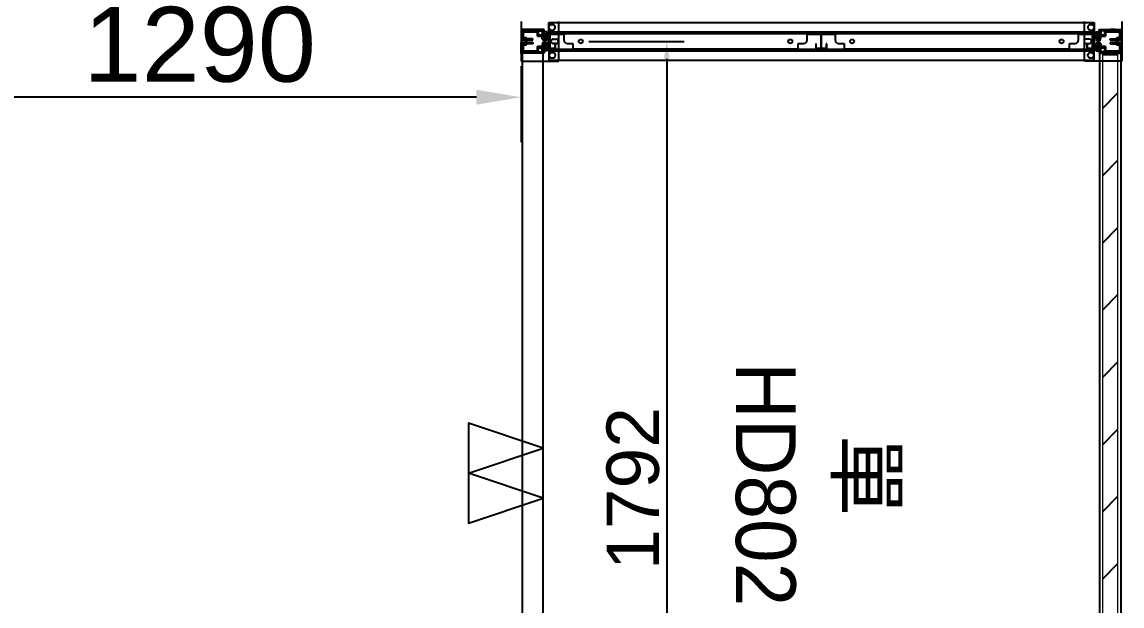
# Model space of a CAD drawing. Header units: millimetres. Extents: x 15382 to 37298, y 7351 to 31127.
# Drawn here: x 29852 to 32057, y 22219 to 23389 of the extents above; entities that cross this region are included whole.
import ezdxf

# ---------------------------------------------------------------- set-up
doc = ezdxf.new("R2010")
doc.units = ezdxf.units.MM
doc.layers.add('10', color=40, linetype='Continuous', lineweight=0)
for name, color, linetype in [('111', 7, 'Continuous'), ('113', 3, 'Continuous'), ('114', 6, 'Continuous'), ('115', 30, 'Continuous'), ('116', 12, 'Continuous'), ('444-2', 5, 'Continuous'), ('544-1', 40, 'Continuous'), ('6', 7, 'Continuous'), ('M40', 3, 'Continuous'), ('M6', 7, 'Continuous'), ('動線', 6, 'Continuous'), ('文字', 7, 'Continuous'), ('标注', 7, 'Continuous'), ('標註', 252, 'Continuous')]:
    doc.layers.add(name, color=color, linetype=linetype)
doc.styles.get("Standard").update_dxf_attribs({"font": 'arial.ttf'})
doc.styles.add('新細明體', font='')
doc.styles.get('新細明體').set_extended_font_data('PMingLiU')
doc.dimstyles.new('ISO-25', dxfattribs={"dimtxt": 2.5, "dimasz": 2.5, "dimexe": 1.25, "dimexo": 0.625, "dimtad": 1, "dimtxsty": 'Standard', "dimcen": 2.5, "dimadec": 0, "dimazin": 0, "dimtfac": 1, "dimtmove": 0, "dimatfit": 3, "dimfxl": 1, "dimarcsym": 0})

# ---------------------------------------------------------------- blocks, each defined once
blk = doc.blocks.new('*D44')
at = {"layer": 'Defpoints', "color": 0, "transparency": 16777216}
for p in [(30981, 23350.6), (30981, 21558.6), (31144.5, 21558.6)]:
    blk.add_point(p, dxfattribs=at)
at = {"layer": '標註', "color": 0, "lineweight": -2, "transparency": 16777216}
for p, q in [((30988, 23350.6), (31179.5, 23350.6)), ((31144.5, 23315.6), (31144.5, 21593.6)), ((30988, 21558.6), (31179.5, 21558.6))]:
    blk.add_line(p, q, dxfattribs=at)
at = {"layer": '標註', "color": 0, "transparency": 16777216}
for points in [[(31138.7, 23315.6), (31150.4, 23315.6), (31144.5, 23350.6)], [(31138.7, 21593.6), (31150.4, 21593.6), (31144.5, 21558.6)]]:
    blk.add_solid(points, dxfattribs=at)
at = {"layer": '標註', "color": 0, "transparency": 16777216, "insert": (31076.9, 22454.6), "char_height": 105, "attachment_point": 5, "rotation": 90}
blk.add_mtext('1792', dxfattribs=at)

msp = doc.modelspace()

# ---------------------------------------------------------------- linework, layer by layer
at = {"layer": '10'}
for p, q in [((32018.586, 23323.565), (32048.586, 23323.565)), ((32018.586, 21583.565), (32018.586, 23323.565)), ((32048.586, 23323.565), (32048.586, 21583.565))]:
    msp.add_line(p, q, dxfattribs=at)
at = {"layer": '111'}
for p, q in [((30907.317, 23332.965), (30907.317, 23368.165)), ((30907.317, 23368.165), (32001.317, 23368.165)), ((32001.317, 23368.165), (32001.317, 23332.965)), ((30912.317, 23350.565), (30912.317, 23350.565)), ((30916.817, 23355.065), (30922.817, 23355.065)), ((30922.817, 23346.065), (30916.817, 23346.065)), ((30927.317, 23350.565), (30927.317, 23350.565)), ((31981.317, 23350.565), (31981.317, 23350.565)), ((31991.817, 23355.065), (31985.817, 23355.065)), ((31985.817, 23346.065), (31991.817, 23346.065)), ((31996.317, 23350.565), (31996.317, 23350.565)), ((32001.317, 23332.965), (30907.317, 23332.965))]:
    msp.add_line(p, q, dxfattribs=at)
for centre, start, end in [((30916.817, 23350.565), 90, 180), ((30916.817, 23350.565), 180, 270), ((30922.817, 23350.565), 0, 90), ((30922.817, 23350.565), 270, 0), ((31985.817, 23350.565), 90, 180), ((31985.817, 23350.565), 180, 270), ((31991.817, 23350.565), 0, 90), ((31991.817, 23350.565), 270, 0)]:
    msp.add_arc(centre, 4.5, start, end, dxfattribs=at)
at = {"layer": '113'}
for p, q in [((30852.817, 23390.565), (30852.817, 23310.565)), ((30927.817, 23310.565), (30927.817, 23390.565)), ((31981.817, 23310.565), (31981.817, 23390.565)), ((32056.817, 23390.565), (32056.817, 23310.565)), ((30852.817, 23310.565), (30927.817, 23310.565)), ((32056.817, 23310.565), (31981.817, 23310.565))]:
    msp.add_line(p, q, dxfattribs=at)
at = {"layer": '113', "lineweight": -3}
for centre in [(30914.317, 23378.565), (31995.317, 23378.565), (30914.817, 23322.565), (31994.817, 23322.565)]:
    msp.add_circle(centre, 6, dxfattribs=at)
at = {"layer": '114'}
for points in [[(30896.817, 21582.065), (30896.817, 23327.065), (30854.817, 23327.065), (30854.817, 21582.065)], [(32012.817, 21582.065), (32012.817, 23327.065), (32054.817, 23327.065), (32054.817, 21582.065)]]:
    msp.add_lwpolyline(points, close=True, dxfattribs=at)
at = {"layer": '115'}
for p, q in [((30908.317, 23363.765), (30908.317, 23388.565)), ((30908.317, 23388.565), (32001.317, 23388.565)), ((32001.317, 23388.565), (32001.317, 23363.765)), ((30889.817, 23362.565), (30889.817, 23363.765)), ((30889.817, 23363.765), (30908.317, 23363.765)), ((30889.817, 23362.565), (30889.817, 23363.765)), ((30889.817, 23363.765), (30908.317, 23363.765)), ((30909.517, 23362.565), (30889.817, 23362.565)), ((30909.517, 23362.565), (30889.817, 23362.565)), ((30908.317, 23363.765), (30908.317, 23369.765)), ((30908.317, 23369.765), (32001.317, 23369.765)), ((32000.117, 23368.565), (30909.517, 23368.565)), ((30909.517, 23368.565), (30909.517, 23362.565)), ((32000.117, 23368.565), (30909.517, 23368.565)), ((30909.517, 23368.565), (30909.517, 23362.565)), ((32000.117, 23362.565), (32000.117, 23368.565)), ((32000.117, 23362.565), (32000.117, 23368.565)), ((32019.817, 23362.565), (32000.117, 23362.565)), ((32019.817, 23362.565), (32000.117, 23362.565)), ((32001.317, 23369.765), (32001.317, 23363.765)), ((32001.317, 23363.765), (32019.817, 23363.765)), ((32001.317, 23363.765), (32019.817, 23363.765)), ((32019.817, 23363.765), (32019.817, 23362.565)), ((32019.817, 23363.765), (32019.817, 23362.565)), ((30909.517, 23338.565), (30889.817, 23338.565)), ((30889.817, 23338.565), (30889.817, 23337.365)), ((30909.517, 23338.565), (30889.817, 23338.565)), ((30889.817, 23338.565), (30889.817, 23337.365)), ((30889.817, 23337.365), (30908.317, 23337.365)), ((30889.817, 23337.365), (30908.317, 23337.365)), ((30908.317, 23337.365), (30908.317, 23331.365)), ((30908.317, 23337.365), (30908.317, 23312.565)), ((30909.517, 23332.565), (30909.517, 23338.565)), ((30909.517, 23332.565), (30909.517, 23338.565)), ((32019.817, 23338.565), (32000.117, 23338.565)), ((32000.117, 23338.565), (32000.117, 23332.565)), ((32019.817, 23338.565), (32000.117, 23338.565)), ((32000.117, 23338.565), (32000.117, 23332.565)), ((32001.317, 23337.365), (32019.817, 23337.365)), ((32001.317, 23331.365), (32001.317, 23337.365)), ((32001.317, 23337.365), (32019.817, 23337.365)), ((32001.317, 23312.565), (32001.317, 23337.365)), ((32019.817, 23337.365), (32019.817, 23338.565)), ((32019.817, 23337.365), (32019.817, 23338.565)), ((30908.317, 23331.365), (32001.317, 23331.365)), ((32000.117, 23332.565), (30909.517, 23332.565)), ((32000.117, 23332.565), (30909.517, 23332.565)), ((30908.317, 23312.565), (32001.317, 23312.565))]:
    msp.add_line(p, q, dxfattribs=at)
at = {"layer": '115', "lineweight": -3}
for p, q in [((30896.317, 23363.765), (30903.317, 23363.765)), ((30896.317, 23362.565), (30896.317, 23363.765)), ((30903.317, 23362.565), (30896.317, 23362.565)), ((30899.817, 23363.765), (30903.317, 23363.765)), ((30899.817, 23362.565), (30899.817, 23363.765)), ((30903.317, 23362.565), (30899.817, 23362.565)), ((30903.317, 23363.765), (30903.317, 23362.565)), ((30903.317, 23363.765), (30903.317, 23362.565)), ((32013.317, 23363.765), (32006.317, 23363.765)), ((32006.317, 23363.765), (32006.317, 23362.565)), ((32009.817, 23363.765), (32006.317, 23363.765)), ((32006.317, 23363.765), (32006.317, 23362.565)), ((32006.317, 23362.565), (32013.317, 23362.565)), ((32006.317, 23362.565), (32009.817, 23362.565)), ((32009.817, 23362.565), (32009.817, 23363.765)), ((32013.317, 23362.565), (32013.317, 23363.765)), ((30903.317, 23338.565), (30896.317, 23338.565)), ((30896.317, 23338.565), (30896.317, 23337.365)), ((30896.317, 23337.365), (30903.317, 23337.365)), ((30903.317, 23338.565), (30899.817, 23338.565)), ((30899.817, 23338.565), (30899.817, 23337.365)), ((30899.817, 23337.365), (30903.317, 23337.365)), ((30903.317, 23337.365), (30903.317, 23338.565)), ((30903.317, 23337.365), (30903.317, 23338.565)), ((32006.317, 23337.365), (32006.317, 23338.565)), ((32006.317, 23338.565), (32013.317, 23338.565)), ((32006.317, 23337.365), (32006.317, 23338.565)), ((32006.317, 23338.565), (32009.817, 23338.565)), ((32013.317, 23337.365), (32006.317, 23337.365)), ((32009.817, 23337.365), (32006.317, 23337.365)), ((32009.817, 23338.565), (32009.817, 23337.365)), ((32013.317, 23338.565), (32013.317, 23337.365))]:
    msp.add_line(p, q, dxfattribs=at)
at = {"layer": '116'}
for p, q in [((30898.317, 23374.065), (30852.317, 23374.065)), ((30852.317, 23374.065), (30852.317, 23354.565)), ((30854.817, 23355.565), (30854.817, 23371.565)), ((30854.817, 23371.565), (30898.317, 23371.565)), ((30865.839, 23371.565), (30865.839, 23374.065)), ((30870.817, 23371.565), (30870.817, 23374.065)), ((30875.795, 23371.565), (30875.795, 23374.065)), ((30898.317, 23371.565), (30898.317, 23374.065)), ((32011.317, 23371.565), (32011.317, 23374.065)), ((32011.317, 23374.065), (32057.317, 23374.065)), ((32054.817, 23371.565), (32011.317, 23371.565)), ((32033.839, 23371.565), (32033.839, 23374.065)), ((32038.817, 23371.565), (32038.817, 23374.065)), ((32043.796, 23371.565), (32043.796, 23374.065)), ((32054.817, 23355.565), (32054.817, 23371.565)), ((32057.317, 23374.065), (32057.317, 23354.565)), ((30852.317, 23355.565), (30852.317, 23353.065)), ((30852.317, 23353.065), (30875.817, 23353.065)), ((30852.317, 23345.565), (30852.317, 23348.065)), ((30852.317, 23348.065), (30875.817, 23348.065)), ((30852.317, 23327.065), (30852.317, 23346.565)), ((30875.817, 23355.565), (30854.817, 23355.565)), ((30875.817, 23345.565), (30854.817, 23345.565)), ((30854.817, 23345.565), (30854.817, 23329.565)), ((30875.817, 23353.065), (30875.817, 23355.565)), ((30875.817, 23348.065), (30875.817, 23345.565)), ((32033.817, 23353.065), (32033.817, 23355.565)), ((32033.817, 23355.565), (32054.817, 23355.565)), ((32057.317, 23353.065), (32033.817, 23353.065)), ((32057.317, 23348.065), (32033.817, 23348.065)), ((32033.817, 23348.065), (32033.817, 23345.565)), ((32033.817, 23345.565), (32054.817, 23345.565)), ((32054.817, 23345.565), (32054.817, 23329.565)), ((32057.317, 23355.565), (32057.317, 23353.065)), ((32057.317, 23345.565), (32057.317, 23348.065)), ((32057.317, 23327.065), (32057.317, 23346.565)), ((30898.317, 23327.065), (30852.317, 23327.065)), ((30854.817, 23329.565), (30898.317, 23329.565)), ((30865.839, 23329.565), (30865.839, 23327.065)), ((30870.817, 23329.565), (30870.817, 23327.065)), ((30875.795, 23329.565), (30875.795, 23327.065)), ((30898.317, 23329.565), (30898.317, 23327.065)), ((32054.817, 23329.565), (32011.317, 23329.565)), ((32011.317, 23329.565), (32011.317, 23327.065)), ((32011.317, 23327.065), (32057.317, 23327.065)), ((32033.839, 23329.565), (32033.839, 23327.065)), ((32038.817, 23329.565), (32038.817, 23327.065)), ((32043.796, 23329.565), (32043.796, 23327.065))]:
    msp.add_line(p, q, dxfattribs=at)
at = {"layer": '116', "lineweight": -3}
for p, q in [((30865.839, 23374.065), (30875.795, 23374.065)), ((30865.839, 23371.565), (30865.839, 23374.065)), ((30875.795, 23371.565), (30865.839, 23371.565)), ((30870.817, 23374.065), (30875.795, 23374.065)), ((30870.817, 23371.565), (30870.817, 23374.065)), ((30875.795, 23371.565), (30870.817, 23371.565)), ((30875.795, 23374.065), (30875.795, 23371.565)), ((30875.795, 23374.065), (30875.795, 23371.565)), ((32043.796, 23374.065), (32033.839, 23374.065)), ((32033.839, 23374.065), (32033.839, 23371.565)), ((32038.817, 23374.065), (32033.839, 23374.065)), ((32033.839, 23374.065), (32033.839, 23371.565)), ((32033.839, 23371.565), (32043.796, 23371.565)), ((32033.839, 23371.565), (32038.817, 23371.565)), ((32038.817, 23371.565), (32038.817, 23374.065)), ((32043.796, 23371.565), (32043.796, 23374.065)), ((30865.839, 23329.565), (30875.795, 23329.565)), ((30865.839, 23327.065), (30865.839, 23329.565)), ((30875.795, 23327.065), (30865.839, 23327.065)), ((30870.817, 23329.565), (30875.795, 23329.565)), ((30870.817, 23327.065), (30870.817, 23329.565)), ((30875.795, 23327.065), (30870.817, 23327.065)), ((30875.795, 23329.565), (30875.795, 23327.065)), ((30875.795, 23329.565), (30875.795, 23327.065)), ((32038.817, 23329.565), (32033.839, 23329.565)), ((32033.839, 23329.565), (32033.839, 23327.065)), ((32043.796, 23329.565), (32033.839, 23329.565)), ((32033.839, 23329.565), (32033.839, 23327.065)), ((32033.839, 23327.065), (32038.817, 23327.065)), ((32033.839, 23327.065), (32043.796, 23327.065)), ((32038.817, 23327.065), (32038.817, 23329.565)), ((32043.796, 23327.065), (32043.796, 23329.565))]:
    msp.add_line(p, q, dxfattribs=at)
at = {"layer": '444-2'}
for p, q in [((31454.117, 23365.565), (30910.117, 23365.565)), ((30910.117, 23365.565), (30910.117, 23335.565)), ((30910.917, 23336.365), (30910.917, 23364.765)), ((30910.917, 23364.765), (30938.117, 23364.765)), ((30938.117, 23364.765), (30938.117, 23353.565)), ((31426.117, 23353.565), (31426.117, 23364.765)), ((31426.117, 23364.765), (31453.317, 23364.765)), ((31454.117, 23365.565), (31453.317, 23365.565)), ((31453.317, 23364.765), (31453.317, 23336.365)), ((31998.117, 23365.565), (31454.117, 23365.565)), ((31454.117, 23365.565), (31454.117, 23335.565)), ((31454.117, 23364.765), (31454.117, 23365.565)), ((31454.117, 23335.565), (31454.117, 23365.565)), ((31454.917, 23336.365), (31454.917, 23364.765)), ((31454.917, 23364.765), (31482.117, 23364.765)), ((31482.117, 23364.765), (31482.117, 23353.565)), ((31970.117, 23353.565), (31970.117, 23364.765)), ((31970.117, 23364.765), (31997.317, 23364.765)), ((31998.117, 23365.565), (31997.317, 23365.565)), ((31997.317, 23364.765), (31997.317, 23336.365)), ((31998.117, 23364.765), (31998.117, 23365.565)), ((31998.117, 23335.565), (31998.117, 23365.565)), ((30921.117, 23345.565), (30920.317, 23345.565)), ((30920.317, 23345.565), (30920.317, 23336.365)), ((30921.117, 23335.565), (30921.117, 23345.565)), ((30945.117, 23346.565), (30956.117, 23346.565)), ((30956.117, 23346.565), (30956.117, 23335.565)), ((31408.117, 23335.565), (31408.117, 23346.565)), ((31408.117, 23346.565), (31419.117, 23346.565)), ((31443.917, 23345.565), (31443.117, 23345.565)), ((31443.117, 23345.565), (31443.117, 23335.565)), ((31443.917, 23336.365), (31443.917, 23345.565)), ((31465.117, 23345.565), (31464.317, 23345.565)), ((31464.317, 23345.565), (31464.317, 23336.365)), ((31465.117, 23335.565), (31465.117, 23345.565)), ((31489.117, 23346.565), (31500.117, 23346.565)), ((31500.117, 23346.565), (31500.117, 23335.565)), ((31952.117, 23335.565), (31952.117, 23346.565)), ((31952.117, 23346.565), (31963.117, 23346.565)), ((31987.917, 23345.565), (31987.117, 23345.565)), ((31987.117, 23345.565), (31987.117, 23335.565)), ((31987.917, 23336.365), (31987.917, 23345.565)), ((30910.117, 23335.565), (30921.117, 23335.565)), ((30920.317, 23336.365), (30910.917, 23336.365)), ((30956.117, 23335.565), (31408.117, 23335.565)), ((31443.117, 23335.565), (31454.117, 23335.565)), ((31453.317, 23336.365), (31443.917, 23336.365)), ((31454.117, 23335.565), (31465.117, 23335.565)), ((31464.317, 23336.365), (31454.917, 23336.365)), ((31500.117, 23335.565), (31952.117, 23335.565)), ((31987.117, 23335.565), (31998.117, 23335.565)), ((31997.317, 23336.365), (31987.917, 23336.365))]:
    msp.add_line(p, q, dxfattribs=at)
for centre in [(30972.117, 23350.565), (31392.117, 23350.565), (31516.117, 23350.565), (31936.117, 23350.565)]:
    msp.add_circle(centre, 4, dxfattribs=at)
for centre, start, end in [((30945.117, 23353.565), 180, 270), ((31419.117, 23353.565), 270, 0), ((31489.117, 23353.565), 180, 270), ((31963.117, 23353.565), 270, 0)]:
    msp.add_arc(centre, 7, start, end, dxfattribs=at)
at = {"layer": '544-1', "linetype": 'Continuous'}
for p, q in [((32018.586, 23216.578), (32048.586, 23246.578)), ((32018.586, 23081.874), (32048.586, 23111.874)), ((32018.586, 22947.171), (32048.586, 22977.171)), ((32018.586, 22812.467), (32048.586, 22842.467)), ((32018.586, 22677.763), (32048.586, 22707.763)), ((32018.586, 22543.059), (32048.586, 22573.059)), ((32018.586, 22408.355), (32048.586, 22438.355)), ((32018.586, 22273.651), (32048.586, 22303.651))]:
    msp.add_line(p, q, dxfattribs=at)
at = {"layer": '6'}
for p, q in [((30907.317, 23368.165), (30907.317, 23366.565)), ((32001.317, 23368.165), (30907.317, 23368.165)), ((30907.317, 23366.565), (32001.317, 23366.565)), ((32001.317, 23366.565), (32001.317, 23368.165)), ((30907.317, 23334.565), (30907.317, 23332.965)), ((32001.317, 23334.565), (30907.317, 23334.565)), ((30907.317, 23332.965), (32001.317, 23332.965)), ((32001.317, 23332.965), (32001.317, 23334.565))]:
    msp.add_line(p, q, dxfattribs=at)
at = {"layer": 'M40'}
for p, q in [((30886.817, 23371.565), (30854.817, 23371.565)), ((30854.817, 23371.565), (30854.817, 23356.065)), ((30854.817, 23356.065), (30854.817, 23371.565)), ((30854.817, 23371.565), (30886.817, 23371.565)), ((30856.417, 23357.665), (30856.417, 23369.965)), ((30856.417, 23369.965), (30885.217, 23369.965)), ((30885.217, 23369.965), (30856.417, 23369.965)), ((30856.417, 23369.965), (30856.417, 23357.665)), ((30867.567, 23369.965), (30867.567, 23371.565)), ((30870.817, 23369.965), (30870.817, 23371.565)), ((30874.067, 23369.965), (30874.067, 23371.565)), ((30885.217, 23369.965), (30885.217, 23360.965)), ((30885.217, 23360.965), (30885.217, 23369.965)), ((30885.217, 23362.565), (30885.217, 23360.965)), ((30885.217, 23360.965), (30907.817, 23360.965)), ((30885.217, 23360.965), (30886.817, 23360.965)), ((30907.817, 23360.965), (30885.217, 23360.965)), ((30886.817, 23362.565), (30886.817, 23371.565)), ((30886.817, 23371.565), (30886.817, 23362.565)), ((30907.817, 23362.565), (30886.817, 23362.565)), ((30886.817, 23362.565), (30907.817, 23362.565)), ((30896.317, 23362.565), (30896.317, 23360.965)), ((30899.817, 23362.565), (30899.817, 23360.965)), ((30903.317, 23362.565), (30903.317, 23360.965)), ((30907.817, 23360.965), (30907.817, 23362.565)), ((30907.817, 23362.565), (30907.817, 23360.965)), ((32001.817, 23360.965), (32001.817, 23362.565)), ((32001.817, 23362.565), (32022.817, 23362.565)), ((32022.817, 23362.565), (32001.817, 23362.565)), ((32001.817, 23362.565), (32001.817, 23360.965)), ((32024.417, 23360.965), (32001.817, 23360.965)), ((32001.817, 23360.965), (32024.417, 23360.965)), ((32006.317, 23362.565), (32006.317, 23360.965)), ((32009.817, 23362.565), (32009.817, 23360.965)), ((32013.317, 23362.565), (32013.317, 23360.965)), ((32022.817, 23362.565), (32022.817, 23371.565)), ((32022.817, 23371.565), (32054.817, 23371.565)), ((32054.817, 23371.565), (32022.817, 23371.565)), ((32022.817, 23371.565), (32022.817, 23362.565)), ((32024.417, 23360.965), (32022.817, 23360.965)), ((32053.217, 23369.965), (32024.417, 23369.965)), ((32024.417, 23369.965), (32024.417, 23360.965)), ((32024.417, 23360.965), (32024.417, 23369.965)), ((32024.417, 23369.965), (32053.217, 23369.965)), ((32024.417, 23362.565), (32024.417, 23360.965)), ((32035.567, 23369.965), (32035.567, 23371.565)), ((32038.817, 23369.965), (32038.817, 23371.565)), ((32042.067, 23369.965), (32042.067, 23371.565)), ((32053.217, 23357.665), (32053.217, 23369.965)), ((32053.217, 23369.965), (32053.217, 23357.665)), ((32054.817, 23371.565), (32054.817, 23356.065)), ((32054.817, 23356.065), (32054.817, 23371.565)), ((30854.817, 23356.065), (30861.817, 23356.065)), ((30861.817, 23356.065), (30854.817, 23356.065)), ((30861.817, 23345.065), (30854.817, 23345.065)), ((30854.817, 23345.065), (30854.817, 23329.565)), ((30854.817, 23329.565), (30854.817, 23345.065)), ((30854.817, 23345.065), (30861.817, 23345.065)), ((30863.417, 23357.665), (30856.417, 23357.665)), ((30856.417, 23357.665), (30863.417, 23357.665)), ((30856.417, 23331.165), (30856.417, 23343.465)), ((30856.417, 23343.465), (30863.417, 23343.465)), ((30863.417, 23343.465), (30856.417, 23343.465)), ((30856.417, 23343.465), (30856.417, 23331.165)), ((30861.817, 23356.065), (30861.817, 23345.065)), ((30861.817, 23345.065), (30861.817, 23356.065)), ((30861.817, 23345.065), (30863.417, 23345.065)), ((30863.417, 23343.465), (30863.417, 23357.665)), ((30863.417, 23357.665), (30863.417, 23343.465)), ((30907.817, 23340.165), (30885.217, 23340.165)), ((30885.217, 23340.165), (30885.217, 23331.165)), ((30885.217, 23338.565), (30885.217, 23340.165)), ((30885.217, 23340.165), (30907.817, 23340.165)), ((30885.217, 23331.165), (30885.217, 23340.165)), ((30885.217, 23340.165), (30886.817, 23340.165)), ((30886.817, 23329.565), (30886.817, 23338.565)), ((30886.817, 23338.565), (30907.817, 23338.565)), ((30907.817, 23338.565), (30886.817, 23338.565)), ((30886.817, 23338.565), (30886.817, 23329.565)), ((30896.317, 23340.165), (30896.317, 23338.565)), ((30899.817, 23340.165), (30899.817, 23338.565)), ((30903.317, 23340.165), (30903.317, 23338.565)), ((30907.817, 23338.565), (30907.817, 23340.165)), ((30907.817, 23340.165), (30907.817, 23338.565)), ((32001.817, 23338.565), (32001.817, 23340.165)), ((32001.817, 23340.165), (32024.417, 23340.165)), ((32024.417, 23340.165), (32001.817, 23340.165)), ((32001.817, 23340.165), (32001.817, 23338.565)), ((32022.817, 23338.565), (32001.817, 23338.565)), ((32001.817, 23338.565), (32022.817, 23338.565)), ((32006.317, 23340.165), (32006.317, 23338.565)), ((32009.817, 23340.165), (32009.817, 23338.565)), ((32013.317, 23340.165), (32013.317, 23338.565)), ((32024.417, 23340.165), (32022.817, 23340.165)), ((32022.817, 23329.565), (32022.817, 23338.565)), ((32022.817, 23338.565), (32022.817, 23329.565)), ((32024.417, 23340.165), (32024.417, 23331.165)), ((32024.417, 23338.565), (32024.417, 23340.165)), ((32024.417, 23331.165), (32024.417, 23340.165)), ((32046.217, 23343.465), (32046.217, 23357.665)), ((32046.217, 23357.665), (32053.217, 23357.665)), ((32053.217, 23357.665), (32046.217, 23357.665)), ((32046.217, 23357.665), (32046.217, 23343.465)), ((32047.817, 23345.065), (32046.217, 23345.065)), ((32053.217, 23343.465), (32046.217, 23343.465)), ((32046.217, 23343.465), (32053.217, 23343.465)), ((32054.817, 23356.065), (32047.817, 23356.065)), ((32047.817, 23356.065), (32047.817, 23345.065)), ((32047.817, 23345.065), (32047.817, 23356.065)), ((32047.817, 23356.065), (32054.817, 23356.065)), ((32047.817, 23345.065), (32054.817, 23345.065)), ((32054.817, 23345.065), (32047.817, 23345.065)), ((32053.217, 23331.165), (32053.217, 23343.465)), ((32053.217, 23343.465), (32053.217, 23331.165)), ((32054.817, 23345.065), (32054.817, 23329.565)), ((32054.817, 23329.565), (32054.817, 23345.065)), ((30854.817, 23329.565), (30886.817, 23329.565)), ((30886.817, 23329.565), (30854.817, 23329.565)), ((30885.217, 23331.165), (30856.417, 23331.165)), ((30856.417, 23331.165), (30885.217, 23331.165)), ((32054.817, 23329.565), (32022.817, 23329.565)), ((32022.817, 23329.565), (32054.817, 23329.565)), ((32024.417, 23331.165), (32053.217, 23331.165)), ((32053.217, 23331.165), (32024.417, 23331.165))]:
    msp.add_line(p, q, dxfattribs=at)
at = {"layer": 'M40', "lineweight": -3}
for p, q in [((30867.567, 23371.565), (30874.067, 23371.565)), ((30867.567, 23369.965), (30867.567, 23371.565)), ((30874.067, 23369.965), (30867.567, 23369.965)), ((30870.817, 23371.565), (30874.067, 23371.565)), ((30870.817, 23369.965), (30870.817, 23371.565)), ((30874.067, 23369.965), (30870.817, 23369.965)), ((30874.067, 23371.565), (30874.067, 23369.965)), ((30874.067, 23371.565), (30874.067, 23369.965)), ((30896.317, 23362.565), (30903.317, 23362.565)), ((30896.317, 23360.965), (30896.317, 23362.565)), ((30903.317, 23360.965), (30896.317, 23360.965)), ((30899.817, 23362.565), (30903.317, 23362.565)), ((30899.817, 23360.965), (30899.817, 23362.565)), ((30903.317, 23360.965), (30899.817, 23360.965)), ((30903.317, 23362.565), (30903.317, 23360.965)), ((30903.317, 23362.565), (30903.317, 23360.965)), ((32013.317, 23362.565), (32006.317, 23362.565)), ((32006.317, 23362.565), (32006.317, 23360.965)), ((32009.817, 23362.565), (32006.317, 23362.565)), ((32006.317, 23362.565), (32006.317, 23360.965)), ((32006.317, 23360.965), (32013.317, 23360.965)), ((32006.317, 23360.965), (32009.817, 23360.965)), ((32009.817, 23360.965), (32009.817, 23362.565)), ((32013.317, 23360.965), (32013.317, 23362.565)), ((32042.067, 23371.565), (32035.567, 23371.565)), ((32035.567, 23371.565), (32035.567, 23369.965)), ((32038.817, 23371.565), (32035.567, 23371.565)), ((32035.567, 23371.565), (32035.567, 23369.965)), ((32035.567, 23369.965), (32042.067, 23369.965)), ((32035.567, 23369.965), (32038.817, 23369.965)), ((32038.817, 23369.965), (32038.817, 23371.565)), ((32042.067, 23369.965), (32042.067, 23371.565)), ((30863.417, 23356.065), (30861.817, 23356.065)), ((30861.817, 23356.065), (30861.817, 23345.065)), ((30861.817, 23345.065), (30861.817, 23350.565)), ((30861.817, 23350.565), (30863.417, 23350.565)), ((30861.817, 23345.065), (30863.417, 23345.065)), ((30863.417, 23345.065), (30861.817, 23345.065)), ((30863.417, 23345.065), (30863.417, 23356.065)), ((30863.417, 23350.565), (30863.417, 23345.065)), ((30903.317, 23340.165), (30896.317, 23340.165)), ((30896.317, 23340.165), (30896.317, 23338.565)), ((30896.317, 23338.565), (30903.317, 23338.565)), ((30903.317, 23340.165), (30899.817, 23340.165)), ((30899.817, 23340.165), (30899.817, 23338.565)), ((30899.817, 23338.565), (30903.317, 23338.565)), ((30903.317, 23338.565), (30903.317, 23340.165)), ((30903.317, 23338.565), (30903.317, 23340.165)), ((32006.317, 23338.565), (32006.317, 23340.165)), ((32006.317, 23340.165), (32013.317, 23340.165)), ((32006.317, 23338.565), (32006.317, 23340.165)), ((32006.317, 23340.165), (32009.817, 23340.165)), ((32013.317, 23338.565), (32006.317, 23338.565)), ((32009.817, 23338.565), (32006.317, 23338.565)), ((32009.817, 23340.165), (32009.817, 23338.565)), ((32013.317, 23340.165), (32013.317, 23338.565)), ((32046.217, 23345.065), (32046.217, 23356.065)), ((32046.217, 23356.065), (32047.817, 23356.065)), ((32046.217, 23350.565), (32046.217, 23345.065)), ((32047.817, 23350.565), (32046.217, 23350.565)), ((32047.817, 23345.065), (32046.217, 23345.065)), ((32046.217, 23345.065), (32047.817, 23345.065)), ((32047.817, 23356.065), (32047.817, 23345.065)), ((32047.817, 23345.065), (32047.817, 23350.565)), ((30867.567, 23331.165), (30874.067, 23331.165)), ((30867.567, 23329.565), (30867.567, 23331.165)), ((30874.067, 23329.565), (30867.567, 23329.565)), ((30870.817, 23331.165), (30874.067, 23331.165)), ((30870.817, 23329.565), (30870.817, 23331.165)), ((30874.067, 23329.565), (30870.817, 23329.565)), ((30874.067, 23331.165), (30874.067, 23329.565)), ((30874.067, 23331.165), (30874.067, 23329.565)), ((32042.067, 23331.165), (32035.567, 23331.165)), ((32035.567, 23331.165), (32035.567, 23329.565)), ((32038.817, 23331.165), (32035.567, 23331.165)), ((32035.567, 23331.165), (32035.567, 23329.565)), ((32035.567, 23329.565), (32042.067, 23329.565)), ((32035.567, 23329.565), (32038.817, 23329.565)), ((32038.817, 23329.565), (32038.817, 23331.165)), ((32042.067, 23329.565), (32042.067, 23331.165))]:
    msp.add_line(p, q, dxfattribs=at)
at = {"layer": 'M6'}
for p, q in [((30894.817, 23365.465), (30892.817, 23363.965)), ((30892.817, 23363.965), (30892.817, 23363.765)), ((30892.817, 23363.765), (30896.817, 23363.765)), ((30893.817, 23360.765), (30893.817, 23360.965)), ((30893.817, 23360.965), (30905.817, 23360.965)), ((30894.817, 23359.265), (30893.817, 23360.765)), ((30904.817, 23369.765), (30894.817, 23369.765)), ((30894.817, 23369.765), (30894.817, 23365.465)), ((30904.817, 23369.765), (30894.817, 23369.765)), ((30894.817, 23369.765), (30894.817, 23365.465)), ((30894.817, 23365.465), (30904.817, 23365.465)), ((30894.817, 23354.965), (30894.817, 23359.265)), ((30894.817, 23359.265), (30904.817, 23359.265)), ((30894.817, 23354.965), (30894.817, 23359.265)), ((30894.817, 23354.965), (30894.817, 23359.265)), ((30894.817, 23359.265), (30902.317, 23359.265)), ((30896.817, 23363.765), (30896.817, 23351.765)), ((30897.317, 23369.765), (30897.317, 23365.465)), ((30904.817, 23359.265), (30897.317, 23359.265)), ((30897.317, 23359.265), (30897.317, 23354.965)), ((30902.317, 23369.765), (30902.317, 23365.465)), ((30902.317, 23359.265), (30902.317, 23354.965)), ((30902.817, 23351.765), (30902.817, 23363.765)), ((30902.817, 23363.765), (30906.817, 23363.765)), ((30904.817, 23365.465), (30904.817, 23369.765)), ((30904.817, 23365.465), (30904.817, 23369.765)), ((30906.817, 23363.965), (30904.817, 23365.465)), ((30905.817, 23360.765), (30904.817, 23359.265)), ((30904.817, 23359.265), (30904.817, 23354.965)), ((30904.817, 23359.265), (30904.817, 23354.965)), ((30904.817, 23354.965), (30904.817, 23359.265)), ((30905.817, 23360.965), (30905.817, 23360.765)), ((30906.817, 23363.765), (30906.817, 23363.965)), ((32002.817, 23363.965), (32004.817, 23365.465)), ((32002.817, 23363.765), (32002.817, 23363.965)), ((32006.817, 23363.765), (32002.817, 23363.765)), ((32015.817, 23360.965), (32003.817, 23360.965)), ((32003.817, 23360.965), (32003.817, 23360.765)), ((32003.817, 23360.765), (32004.817, 23359.265)), ((32004.817, 23365.465), (32004.817, 23369.765)), ((32004.817, 23369.765), (32014.817, 23369.765)), ((32004.817, 23365.465), (32004.817, 23369.765)), ((32004.817, 23369.765), (32014.817, 23369.765)), ((32014.817, 23365.465), (32004.817, 23365.465)), ((32004.817, 23359.265), (32004.817, 23354.965)), ((32014.817, 23359.265), (32004.817, 23359.265)), ((32004.817, 23359.265), (32004.817, 23354.965)), ((32004.817, 23354.965), (32004.817, 23359.265)), ((32004.817, 23359.265), (32012.317, 23359.265)), ((32006.817, 23351.765), (32006.817, 23363.765)), ((32007.317, 23369.765), (32007.317, 23365.465)), ((32014.817, 23359.265), (32007.317, 23359.265)), ((32007.317, 23359.265), (32007.317, 23354.965)), ((32012.317, 23369.765), (32012.317, 23365.465)), ((32012.317, 23359.265), (32012.317, 23354.965)), ((32012.817, 23363.765), (32012.817, 23351.765)), ((32016.817, 23363.765), (32012.817, 23363.765)), ((32014.817, 23369.765), (32014.817, 23365.465)), ((32014.817, 23369.765), (32014.817, 23365.465)), ((32014.817, 23365.465), (32016.817, 23363.965)), ((32014.817, 23359.265), (32015.817, 23360.765)), ((32014.817, 23354.965), (32014.817, 23359.265)), ((32014.817, 23354.965), (32014.817, 23359.265)), ((32014.817, 23354.965), (32014.817, 23359.265)), ((32015.817, 23360.765), (32015.817, 23360.965)), ((32016.817, 23363.965), (32016.817, 23363.765)), ((30892.817, 23337.165), (30892.817, 23337.365)), ((30892.817, 23337.365), (30896.817, 23337.365)), ((30894.817, 23335.665), (30892.817, 23337.165)), ((30894.817, 23341.865), (30893.817, 23340.365)), ((30893.817, 23340.365), (30893.817, 23340.165)), ((30893.817, 23340.165), (30905.817, 23340.165)), ((30904.817, 23354.965), (30894.817, 23354.965)), ((30904.817, 23354.965), (30894.817, 23354.965)), ((30902.317, 23354.965), (30894.817, 23354.965)), ((30904.817, 23346.165), (30894.817, 23346.165)), ((30894.817, 23346.165), (30894.817, 23341.865)), ((30904.817, 23346.165), (30894.817, 23346.165)), ((30894.817, 23346.165), (30894.817, 23341.865)), ((30894.817, 23346.165), (30894.817, 23341.865)), ((30902.317, 23346.165), (30894.817, 23346.165)), ((30894.817, 23341.865), (30904.817, 23341.865)), ((30894.817, 23341.865), (30902.317, 23341.865)), ((30896.817, 23351.765), (30902.817, 23351.765)), ((30896.817, 23337.365), (30896.817, 23349.365)), ((30896.817, 23349.365), (30902.817, 23349.365)), ((30897.317, 23354.965), (30904.817, 23354.965)), ((30897.317, 23341.865), (30897.317, 23346.165)), ((30897.317, 23346.165), (30904.817, 23346.165)), ((30904.817, 23341.865), (30897.317, 23341.865)), ((30902.317, 23341.865), (30902.317, 23346.165)), ((30902.817, 23349.365), (30902.817, 23337.365)), ((30902.817, 23337.365), (30906.817, 23337.365)), ((30904.817, 23341.865), (30904.817, 23346.165)), ((30904.817, 23341.865), (30904.817, 23346.165)), ((30904.817, 23346.165), (30904.817, 23341.865)), ((30905.817, 23340.365), (30904.817, 23341.865)), ((30906.817, 23337.165), (30904.817, 23335.665)), ((30905.817, 23340.165), (30905.817, 23340.365)), ((30906.817, 23337.365), (30906.817, 23337.165)), ((32006.817, 23337.365), (32002.817, 23337.365)), ((32002.817, 23337.365), (32002.817, 23337.165)), ((32002.817, 23337.165), (32004.817, 23335.665)), ((32003.817, 23340.365), (32004.817, 23341.865)), ((32003.817, 23340.165), (32003.817, 23340.365)), ((32015.817, 23340.165), (32003.817, 23340.165)), ((32004.817, 23354.965), (32014.817, 23354.965)), ((32004.817, 23354.965), (32014.817, 23354.965)), ((32012.317, 23354.965), (32004.817, 23354.965)), ((32004.817, 23341.865), (32004.817, 23346.165)), ((32004.817, 23346.165), (32014.817, 23346.165)), ((32004.817, 23341.865), (32004.817, 23346.165)), ((32004.817, 23346.165), (32014.817, 23346.165)), ((32004.817, 23346.165), (32004.817, 23341.865)), ((32012.317, 23346.165), (32004.817, 23346.165)), ((32014.817, 23341.865), (32004.817, 23341.865)), ((32004.817, 23341.865), (32012.317, 23341.865)), ((32012.817, 23351.765), (32006.817, 23351.765)), ((32012.817, 23349.365), (32006.817, 23349.365)), ((32006.817, 23349.365), (32006.817, 23337.365)), ((32007.317, 23354.965), (32014.817, 23354.965)), ((32007.317, 23341.865), (32007.317, 23346.165)), ((32007.317, 23346.165), (32014.817, 23346.165)), ((32014.817, 23341.865), (32007.317, 23341.865)), ((32012.317, 23341.865), (32012.317, 23346.165)), ((32012.817, 23337.365), (32012.817, 23349.365)), ((32016.817, 23337.365), (32012.817, 23337.365)), ((32014.817, 23346.165), (32014.817, 23341.865)), ((32014.817, 23346.165), (32014.817, 23341.865)), ((32014.817, 23346.165), (32014.817, 23341.865)), ((32014.817, 23341.865), (32015.817, 23340.365)), ((32014.817, 23335.665), (32016.817, 23337.165)), ((32015.817, 23340.365), (32015.817, 23340.165)), ((32016.817, 23337.165), (32016.817, 23337.365)), ((30894.817, 23331.365), (30894.817, 23335.665)), ((30894.817, 23335.665), (30904.817, 23335.665)), ((30894.817, 23331.365), (30894.817, 23335.665)), ((30904.817, 23331.365), (30894.817, 23331.365)), ((30904.817, 23331.365), (30894.817, 23331.365)), ((30897.317, 23331.365), (30897.317, 23335.665)), ((30902.317, 23331.365), (30902.317, 23335.665)), ((30904.817, 23335.665), (30904.817, 23331.365)), ((30904.817, 23335.665), (30904.817, 23331.365)), ((32004.817, 23335.665), (32004.817, 23331.365)), ((32014.817, 23335.665), (32004.817, 23335.665)), ((32004.817, 23335.665), (32004.817, 23331.365)), ((32004.817, 23331.365), (32014.817, 23331.365)), ((32004.817, 23331.365), (32014.817, 23331.365)), ((32007.317, 23331.365), (32007.317, 23335.665)), ((32012.317, 23331.365), (32012.317, 23335.665)), ((32014.817, 23331.365), (32014.817, 23335.665)), ((32014.817, 23331.365), (32014.817, 23335.665))]:
    msp.add_line(p, q, dxfattribs=at)
at = {"layer": '動線', "lineweight": -3}
for points in [[(30896.817, 22535.451), (30746.817, 22585.451), (30746.817, 22485.451), (30896.817, 22535.451)], [(30896.817, 22435.451), (30746.817, 22485.451), (30746.817, 22385.451), (30896.817, 22435.451)]]:
    msp.add_lwpolyline(points, dxfattribs=at)
at = {"layer": '标注'}
for p, q in [((30852.817, 23300.565), (30852.817, 23148.587)), ((30762.817, 23238.587), (29653.049, 23238.587))]:
    msp.add_line(p, q, dxfattribs=at)
msp.add_solid([(30762.817, 23253.587), (30762.817, 23223.587), (30852.817, 23238.587)], dxfattribs=at)

# ---------------------------------------------------------------- texts
at = {"layer": '文字', "color": 7, "style": '新細明體'}
msp.add_text('HD802', height=120, rotation=270, dxfattribs=at).set_placement((31283.011, 22707.509))
at = {"layer": '文字', "color": 8, "style": '新細明體'}
msp.add_text('單', height=120, rotation=270, dxfattribs=at).set_placement((31485.976, 22562.379))
at = {"layer": '标注', "insert": (30207.933, 23343.587), "char_height": 150, "attachment_point": 5}
msp.add_mtext('1290', dxfattribs=at)

# ---------------------------------------------------------------- dimensions: what is measured, and where the dimension line sits
at = {"layer": '標註', "color": 8}
dim = msp.add_linear_dim(base=(31144.541, 21558.565), p1=(30981.026, 23350.565), p2=(30981.026, 21558.565), angle=270, dimstyle='ISO-25', override={"dimscale": 70, "dimtxt": 1.5, "dimasz": 0.5, "dimexe": 0.5, "dimexo": 0.1, "dimgap": 0.2}, dxfattribs=at)
dim.commit()
dim.dimension.update_dxf_attribs({"geometry": '*D44', "text_midpoint": (31076.931, 22454.565)})

doc.saveas('drawing.dxf')
